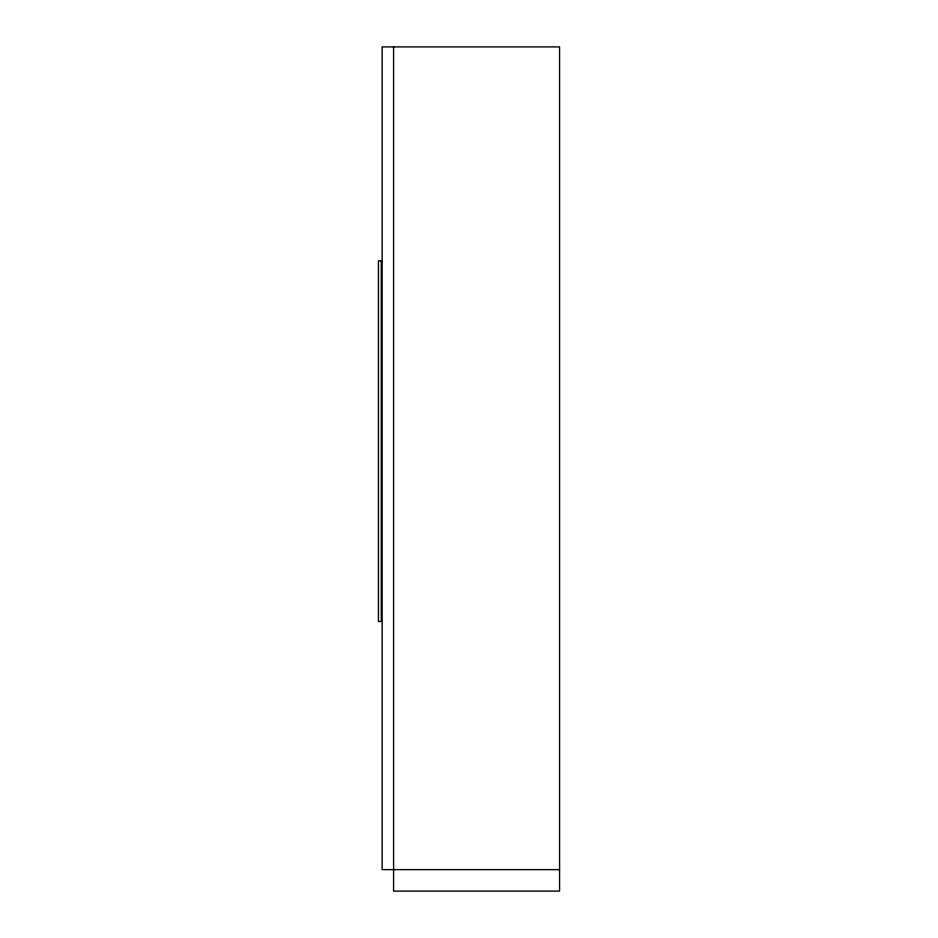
<?xml version="1.0" encoding="UTF-8"?>
<svg xmlns="http://www.w3.org/2000/svg" width="938" height="938" viewBox="0 0 938 938"><rect width="100%" height="100%" fill="white"/><g stroke="black" fill="none" stroke-linecap="round" stroke-linejoin="round"><path stroke-width="1.41" d="M559.576 869.632L382.141 869.632L382.141 46.9L559.576 46.9L559.576 891.1L393.585 891.1L393.585 46.9M381.285 260.846L378.424 260.846L378.424 621.484L381.285 621.484L381.285 260.846"/></g></svg>
